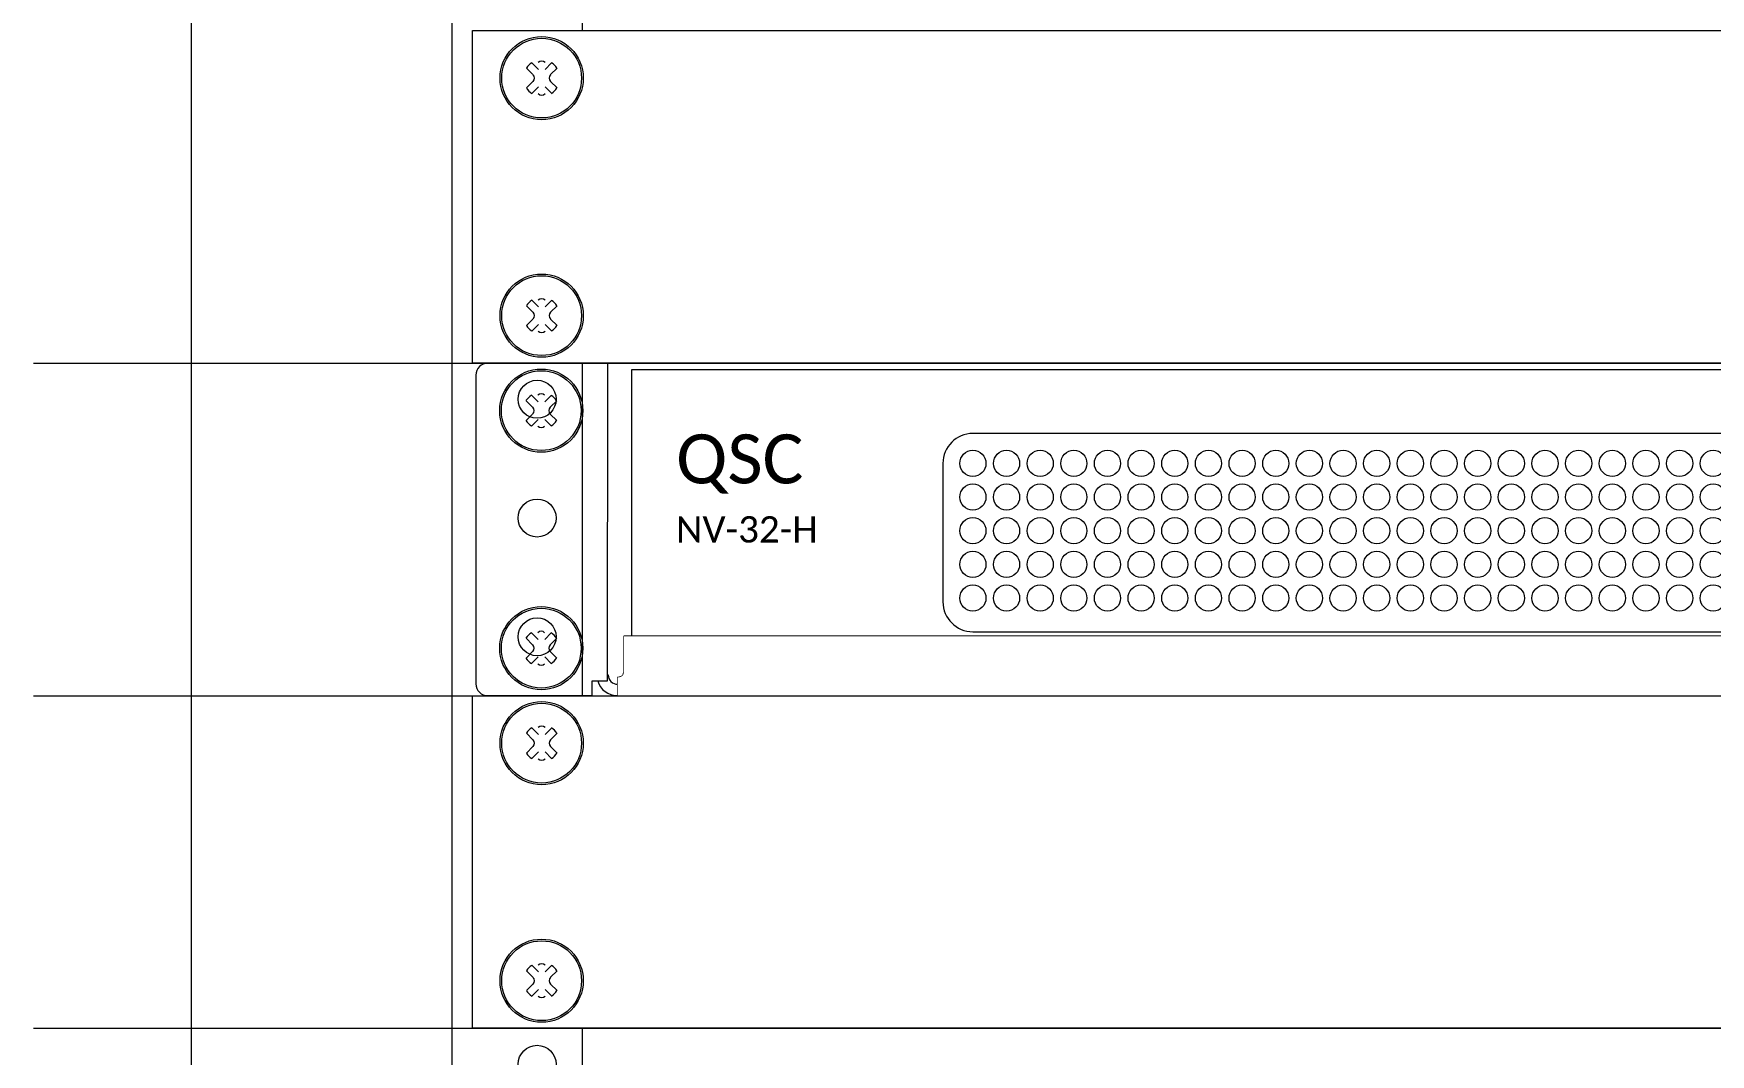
# Model space of a CAD drawing. Header units: millimetres. Extents: x -71336 to -33468, y -26189 to 22712.
# Drawn here: x -34597.8 to -34373.5, y -23062 to -22925.6 of the extents above; entities that cross this region are included whole.
import ezdxf

# ---------------------------------------------------------------- set-up
doc = ezdxf.new("R2010")
doc.units = ezdxf.units.MM
doc.set_wipeout_variables(frame=1)
doc.layers.add('SC - Equipment', color=7, linetype='Continuous', lineweight=13)
doc.layers.add('SC - Rack Layout - U-guides and centreline', color=5, linetype='Continuous', lineweight=13, plot=False)
doc.styles.add('ARIAL', font='arial.ttf')
doc.styles.add('CALIBRI', font='calibri.ttf')

# ---------------------------------------------------------------- blocks, each defined once
blk = doc.blocks.new('*U256')
at = {"layer": 'SC - Rack Layout - U-guides and centreline', "ltscale": 5}
blk.add_lwpolyline([(-300, 0), (300, 0)], dxfattribs=at)
blk = doc.blocks.new('*U257')
at = {"layer": 'SC - Rack Layout - U-guides and centreline', "color": 0, "linetype": 'ByBlock', "lineweight": -2, "transparency": 16777216}
for p in [(0, 533.4), (0, 488.95), (0, 444.5)]:
    blk.add_blockref('*U256', p, dxfattribs=at)
blk = doc.blocks.new('*U270')
at = {"layer": 'SC - Equipment'}
for p, q in [((-279.3873, 630.174), (-279.3873, 585.724)), ((-244.4623, 585.724), (-244.4623, 630.174)), ((-227.076, 630.174), (-227.076, 585.724)), ((-279.3873, 585.724), (-279.3873, 541.274)), ((-244.4623, 541.274), (-244.4623, 585.724)), ((-227.076, 585.724), (-227.076, 541.274)), ((-279.3873, 541.274), (-279.3873, 496.824)), ((-244.4623, 496.824), (-244.4623, 541.274)), ((-227.076, 541.274), (-227.076, 496.824)), ((-279.3873, 496.824), (-279.3873, 452.374)), ((-244.4623, 452.374), (-244.4623, 496.824)), ((-227.076, 496.824), (-227.076, 452.374))]:
    blk.add_line(p, q, dxfattribs=at)
for centre in [(-233.11485, 623.824), (-233.11485, 607.949), (-233.11485, 592.074), (-233.11485, 579.374), (-233.11485, 563.499), (-233.11485, 547.624), (-233.11485, 534.924), (-233.11485, 519.049), (-233.11485, 503.174), (-233.11485, 490.474)]:
    blk.add_circle(centre, 2.54, dxfattribs=at)
at = {"ltscale": 5, "style": 'ARIAL', "flags": 1}
blk.add_attdef('UNITS', (470.5, 46), '', height=9.73997, dxfattribs=at)
blk = doc.blocks.new('1U BLANK PANEL - RACK LAYOUT')
blk.add_wipeout([(-241.3, 44.45), (241.3, 44.45), (241.3, 0), (-241.3, 0)])
at = {"layer": 'SC - Equipment'}
for p, q in [((-241.3, 0), (-241.3, 44.45)), ((-241.3, 44.45), (241.3, 44.45)), ((-233.23, 38.56), (-234.09, 39.42)), ((-232.49, 39.27), (-233.38, 40.16)), ((-230.74, 40.13), (-231.6, 39.27)), ((-230, 39.42), (-230.89, 38.56)), ((-233.23, 37.64), (-234.09, 36.78)), ((-232.49, 36.93), (-233.38, 36.04)), ((-230.74, 36.07), (-231.6, 36.93)), ((-230, 36.78), (-230.89, 37.64)), ((-233.23, 6.81), (-234.09, 7.67)), ((-232.49, 7.52), (-233.38, 8.41)), ((-230.74, 8.38), (-231.6, 7.52)), ((-230, 7.67), (-230.89, 6.81)), ((-233.23, 5.89), (-234.09, 5.03)), ((-232.49, 5.18), (-233.38, 4.29)), ((-230.74, 4.32), (-231.6, 5.18)), ((-230, 5.03), (-230.89, 5.89)), ((241.3, 0), (-241.3, 0)), ((-241.3, 0), (-241.3, 0))]:
    blk.add_line(p, q, dxfattribs=at)
for centre, major_axis, start_param, end_param in [((-232.06, 38.1), (5.56, 0), 0, 6.283185), ((-232.06, 38.1), (5.33, 0), 0, 6.283185), ((-232.06, 39.73), (0.635, 0), 0.785399, 2.356195), ((-232.06, 38.1), (2.44, 0), 2.143456, 2.563819), ((-233.66, 38.1), (0.635, 0), 5.497788, 7.068584), ((-230.43, 38.1), (0.635, 0), 2.356195, 3.926991), ((-232.06, 38.1), (2.44, 0), 0.57266, 0.993023), ((-232.06, 38.1), (2.44, 0), 3.719366, 4.139729), ((-232.06, 36.47), (0.635, 0), 3.926991, 5.497787), ((-232.06, 38.1), (2.44, 0), 5.290163, 5.710525), ((-232.06, 6.35), (5.56, 0), 0, 6.283185), ((-232.06, 6.35), (5.33, 0), 0, 6.283185), ((-232.06, 6.35), (2.44, 0), 2.143456, 2.563819), ((-233.66, 6.35), (0.635, 0), 5.497788, 7.068584), ((-232.06, 7.98), (0.635, 0), 0.785399, 2.356195), ((-230.43, 6.35), (0.635, 0), 2.356195, 3.926991), ((-232.06, 6.35), (2.44, 0), 0.57266, 0.993023), ((-232.06, 6.35), (2.44, 0), 3.719366, 4.139729), ((-232.06, 6.35), (2.44, 0), 5.290163, 5.710525), ((-232.06, 4.72), (0.635, 0), 3.926991, 5.497787)]:
    blk.add_ellipse(centre, major_axis=major_axis, ratio=1, start_param=start_param, end_param=end_param, dxfattribs=at)
blk = doc.blocks.new('*U281')
blk.add_blockref('1U BLANK PANEL - RACK LAYOUT', (0, -44.45))
blk = doc.blocks.new('QSC NV 32- H SIDE')
at = {"layer": 'SC - Equipment'}
for p, q in [((-110, 0), (-110, 43.6)), ((-110, 43.6), (110, 43.6)), ((110, 0), (110, 43.6)), ((62.15, 35.05), (-64.4, 35.05)), ((97.6, 35.05), (77, 35.05)), ((-68.4, 31.05), (-68.4, 12.55)), ((66.15, 12.55), (66.15, 31.05)), ((73, 31.05), (73, 12.55)), ((101.6, 12.55), (101.6, 31.05)), ((-64.4, 8.55), (62.15, 8.55)), ((77, 8.55), (97.6, 8.55)), ((-110, 0), (110, 0))]:
    blk.add_line(p, q, dxfattribs=at)
for centre, radius in [((-64.4, 31.05), 1.75), ((-59.9, 31.05), 1.75), ((-55.4, 31.05), 1.75), ((-50.9, 31.05), 1.75), ((-46.4, 31.05), 1.75), ((-41.9, 31.05), 1.75), ((-37.4, 31.05), 1.75), ((-32.9, 31.05), 1.75), ((-28.4, 31.05), 1.75), ((-23.9, 31.05), 1.75), ((-19.4, 31.05), 1.75), ((-14.9, 31.05), 1.75), ((-10.4, 31.05), 1.75), ((-5.9, 31.05), 1.75), ((-1.4, 31.05), 1.75), ((3.1, 31.05), 1.75), ((7.6, 31.05), 1.75), ((12.1, 31.05), 1.75), ((16.6, 31.05), 1.75), ((21.1, 31.05), 1.75), ((25.6, 31.05), 1.75), ((30.1, 31.05), 1.75), ((34.6, 31.05), 1.75), ((39.1, 31.05), 1.75), ((43.6, 31.05), 1.75), ((48.1, 31.05), 1.75), ((52.6, 31.05), 1.75), ((57.1, 31.05), 1.75), ((61.6, 31.05), 1.75), ((-64.4, 26.55), 1.75), ((-59.9, 26.55), 1.75), ((-55.4, 26.55), 1.75), ((-50.9, 26.55), 1.75), ((-46.4, 26.55), 1.75), ((-41.9, 26.55), 1.75), ((-37.4, 26.55), 1.75), ((-32.9, 26.55), 1.75), ((-28.4, 26.55), 1.75), ((-23.9, 26.55), 1.75), ((-19.4, 26.55), 1.75), ((-14.9, 26.55), 1.75), ((-10.4, 26.55), 1.75), ((-5.9, 26.55), 1.75), ((-1.4, 26.55), 1.75), ((3.1, 26.55), 1.75), ((7.6, 26.55), 1.75), ((12.1, 26.55), 1.75), ((16.6, 26.55), 1.75), ((21.1, 26.55), 1.75), ((25.6, 26.55), 1.75), ((30.1, 26.55), 1.75), ((34.6, 26.55), 1.75), ((39.1, 26.55), 1.75), ((43.6, 26.55), 1.75), ((48.1, 26.55), 1.75), ((52.6, 26.55), 1.75), ((57.1, 26.55), 1.75), ((61.6, 26.55), 1.75), ((-64.4, 22.05), 1.75), ((-59.9, 22.05), 1.75), ((-55.4, 22.05), 1.75), ((-50.9, 22.05), 1.75), ((-46.4, 22.05), 1.75), ((-41.9, 22.05), 1.75), ((-37.4, 22.05), 1.75), ((-32.9, 22.05), 1.75), ((-28.4, 22.05), 1.75), ((-23.9, 22.05), 1.75), ((-19.4, 22.05), 1.75), ((-14.9, 22.05), 1.75), ((-10.4, 22.05), 1.75), ((-5.9, 22.05), 1.75), ((-1.4, 22.05), 1.75), ((3.1, 22.05), 1.75), ((7.6, 22.05), 1.75), ((12.1, 22.05), 1.75), ((16.6, 22.05), 1.75), ((21.1, 22.05), 1.75), ((25.6, 22.05), 1.75), ((30.1, 22.05), 1.75), ((34.6, 22.05), 1.75), ((39.1, 22.05), 1.75), ((43.6, 22.05), 1.75), ((48.1, 22.05), 1.75), ((52.6, 22.05), 1.75), ((57.1, 22.05), 1.75), ((61.6, 22.05), 1.75), ((89.1, 17.45), 4.5), ((-64.4, 17.55), 1.75), ((-59.9, 17.55), 1.75), ((-55.4, 17.55), 1.75), ((-50.9, 17.55), 1.75), ((-46.4, 17.55), 1.75), ((-41.9, 17.55), 1.75), ((-37.4, 17.55), 1.75), ((-32.9, 17.55), 1.75), ((-28.4, 17.55), 1.75), ((-23.9, 17.55), 1.75), ((-19.4, 17.55), 1.75), ((-14.9, 17.55), 1.75), ((-10.4, 17.55), 1.75), ((-5.9, 17.55), 1.75), ((-1.4, 17.55), 1.75), ((3.1, 17.55), 1.75), ((7.6, 17.55), 1.75), ((12.1, 17.55), 1.75), ((16.6, 17.55), 1.75), ((21.1, 17.55), 1.75), ((25.6, 17.55), 1.75), ((30.1, 17.55), 1.75), ((34.6, 17.55), 1.75), ((39.1, 17.55), 1.75), ((43.6, 17.55), 1.75), ((48.1, 17.55), 1.75), ((52.6, 17.55), 1.75), ((57.1, 17.55), 1.75), ((61.6, 17.55), 1.75), ((-64.4, 13.05), 1.75), ((-59.9, 13.05), 1.75), ((-55.4, 13.05), 1.75), ((-50.9, 13.05), 1.75), ((-46.4, 13.05), 1.75), ((-41.9, 13.05), 1.75), ((-37.4, 13.05), 1.75), ((-32.9, 13.05), 1.75), ((-28.4, 13.05), 1.75), ((-23.9, 13.05), 1.75), ((-19.4, 13.05), 1.75), ((-14.9, 13.05), 1.75), ((-10.4, 13.05), 1.75), ((-5.9, 13.05), 1.75), ((-1.4, 13.05), 1.75), ((3.1, 13.05), 1.75), ((7.6, 13.05), 1.75), ((12.1, 13.05), 1.75), ((16.6, 13.05), 1.75), ((21.1, 13.05), 1.75), ((25.6, 13.05), 1.75), ((30.1, 13.05), 1.75), ((34.6, 13.05), 1.75), ((39.1, 13.05), 1.75), ((43.6, 13.05), 1.75), ((48.1, 13.05), 1.75), ((52.6, 13.05), 1.75), ((57.1, 13.05), 1.75), ((61.6, 13.05), 1.75)]:
    blk.add_circle(centre, radius, dxfattribs=at)
for centre, start, end in [((-64.4, 31.05), 90, 180), ((62.15, 31.05), 0, 90), ((77, 31.05), 90, 180), ((97.6, 31.05), 0, 90), ((-64.4, 12.55), 180, 270), ((62.15, 12.55), 270, 0), ((77, 12.55), 180, 270), ((97.6, 12.55), 270, 0)]:
    blk.add_arc(centre, 4, start, end, dxfattribs=at)
at = {"ltscale": 5, "insert": (-104.1, 34.93), "char_height": 6.5637, "attachment_point": 1, "style": 'CALIBRI'}
blk.add_mtext_dynamic_manual_height_columns('QSC\\P{\\H0.53534x;NV-32-H}', width=27.9303, gutter_width=32.82, heights=[0], dxfattribs=at)
blk = doc.blocks.new('1U RACK SHELF - RACK LAYOUT')
at = {"layer": 'SC - Equipment', "flags": 128}
for points in [[(-239.7, 44.45, 0.414214), (-241.3, 42.85)], [(-223.6, 2.77, 0.414214), (-222.36, 1.52)], [(-221.61, 2.77, 0.106933), (-221.52, 3.16)], [(-241.3, 1.59, 0.414214), (-239.7, 0)], [(-225.02, 2, 0.334713), (-222.36, 0)]]:
    blk.add_lwpolyline(points, format="xyb", dxfattribs=at)
for points in [[(-241.3, 42.85), (-241.3, 1.59)], [(-223.64, 44.45), (-239.7, 44.45)], [(-223.69, 2), (-223.64, 44.45)], [(-233.73, 38.56), (-234.59, 39.42)], [(-232.99, 39.27), (-233.88, 40.16)], [(-231.24, 40.13), (-232.1, 39.27)], [(-230.5, 39.42), (-231.39, 38.56)], [(-233.73, 37.64), (-234.59, 36.78)], [(-232.99, 36.93), (-233.88, 36.04)], [(-231.24, 36.07), (-232.1, 36.93)], [(-230.5, 36.78), (-231.39, 37.64)], [(-233.73, 6.81), (-234.59, 7.67)], [(-232.99, 7.52), (-233.88, 8.41)], [(-231.24, 8.38), (-232.1, 7.52)], [(-230.5, 7.67), (-231.39, 6.81)], [(-221.52, 7.95), (-221.52, 3.16)], [(221.58, 7.95), (-221.52, 7.95)], [(-233.73, 5.89), (-234.59, 5.03)], [(-232.99, 5.18), (-233.88, 4.29)], [(-231.24, 4.32), (-232.1, 5.18)], [(-230.5, 5.03), (-231.39, 5.89)], [(-223.69, 2.77), (-223.6, 2.77)], [(-222.36, 2.42), (-222.36, 0)], [(-225.77, 0), (-225.77, 2)], [(-225.77, 2), (-223.69, 2)], [(222.42, 0), (-222.36, 0)], [(-239.7, 0), (-225.77, 0)]]:
    blk.add_lwpolyline(points, dxfattribs=at)
at = {"layer": 'SC - Equipment'}
for points in [[(-222.06, 2.48), (-222.08, 2.47), (-222.11, 2.46), (-222.14, 2.46), (-222.17, 2.45), (-222.19, 2.44), (-222.22, 2.44), (-222.25, 2.43), (-222.28, 2.43), (-222.3, 2.43), (-222.33, 2.42), (-222.36, 2.42)], [(-221.61, 2.77), (-221.63, 2.74), (-221.65, 2.72), (-221.67, 2.69), (-221.69, 2.67), (-221.72, 2.65), (-221.74, 2.63), (-221.77, 2.61), (-221.8, 2.59), (-221.82, 2.58), (-221.85, 2.56), (-221.88, 2.55), (-221.91, 2.53), (-221.94, 2.52), (-221.97, 2.51), (-222, 2.5), (-222.03, 2.49), (-222.06, 2.48)]]:
    blk.add_lwpolyline(points, dxfattribs=at)
for centre, major_axis, start_param, end_param in [((-232.56, 38.1), (5.56, 0), 0, 6.283185), ((-232.56, 38.1), (5.33, 0), 0, 6.283185), ((-232.56, 39.72), (0.635, 0), 0.785399, 2.356195), ((-232.56, 38.1), (2.44, 0), 2.143456, 2.563819), ((-234.16, 38.1), (0.635, 0), 5.497788, 7.068584), ((-230.93, 38.1), (0.635, 0), 2.356195, 3.926991), ((-232.56, 38.1), (2.44, 0), 0.57266, 0.993023), ((-232.56, 38.1), (2.44, 0), 3.719366, 4.139729), ((-232.56, 36.47), (0.635, 0), 3.926991, 5.497787), ((-232.56, 38.1), (2.44, 0), 5.290163, 5.710525), ((-232.56, 6.35), (5.56, 0), 0, 6.283185), ((-232.56, 6.35), (5.33, 0), 0, 6.283185), ((-232.56, 6.35), (2.44, 0), 2.143456, 2.563819), ((-234.16, 6.35), (0.635, 0), 5.497788, 7.068584), ((-232.56, 7.97), (0.635, 0), 0.785399, 2.356195), ((-230.93, 6.35), (0.635, 0), 2.356195, 3.926991), ((-232.56, 6.35), (2.44, 0), 0.57266, 0.993023), ((-232.56, 6.35), (2.44, 0), 3.719366, 4.139729), ((-232.56, 6.35), (2.44, 0), 5.290163, 5.710525), ((-232.56, 4.72), (0.635, 0), 3.926991, 5.497787)]:
    blk.add_ellipse(centre, major_axis=major_axis, ratio=1, start_param=start_param, end_param=end_param, dxfattribs=at)
blk.add_wipeout([(-222.36, 0), (-222.36, 2.42), (-222.28, 2.43), (-222.18, 2.45), (-222.07, 2.47), (-221.97, 2.51), (-221.89, 2.54), (-221.82, 2.58), (-221.77, 2.61), (-221.71, 2.66), (-221.68, 2.68), (-221.64, 2.73), (-221.62, 2.75), (-221.61, 2.77), (-221.58, 2.84), (-221.56, 2.91), (-221.54, 2.99), (-221.53, 3.07), (-221.52, 3.15), (-221.52, 3.32), (-221.52, 7.95), (221.58, 7.95), (221.58, 3.16), (221.59, 3.08), (221.59, 3.03), (221.6, 2.98), (221.61, 2.93), (221.63, 2.87), (221.64, 2.84), (221.65, 2.81), (221.66, 2.79), (221.67, 2.77), (221.73, 2.7), (221.77, 2.67), (221.82, 2.62), (221.89, 2.58), (221.98, 2.54), (222.06, 2.5), (222.15, 2.47), (222.28, 2.44), (222.38, 2.43), (222.42, 2.42), (222.42, 0)])

msp = doc.modelspace()

# ---------------------------------------------------------------- block references
at = {"ltscale": 5}
msp.add_blockref('QSC NV 32- H SIDE', (-34407.756, -23014.09), dxfattribs=at)
at = {"layer": 'SC - Equipment'}
msp.add_blockref('*U270', (-34297.305, -23553.84), dxfattribs=at)
at = {"layer": 'SC - Rack Layout - U-guides and centreline'}
msp.add_blockref('*U257', (-34297.756, -23503.04), dxfattribs=at)

# ---------------------------------------------------------------- next in the draw order: block references
at = {"layer": 'SC - Equipment'}
msp.add_blockref('*U281', (-34297.756, -22925.19), dxfattribs=at)

# ---------------------------------------------------------------- next in the draw order: block references
msp.add_blockref('1U RACK SHELF - RACK LAYOUT', (-34297.305, -23014.088))

# ---------------------------------------------------------------- next in the draw order: block references
msp.add_blockref('*U281', (-34297.756, -23014.09), dxfattribs=at)

doc.saveas('drawing.dxf')
